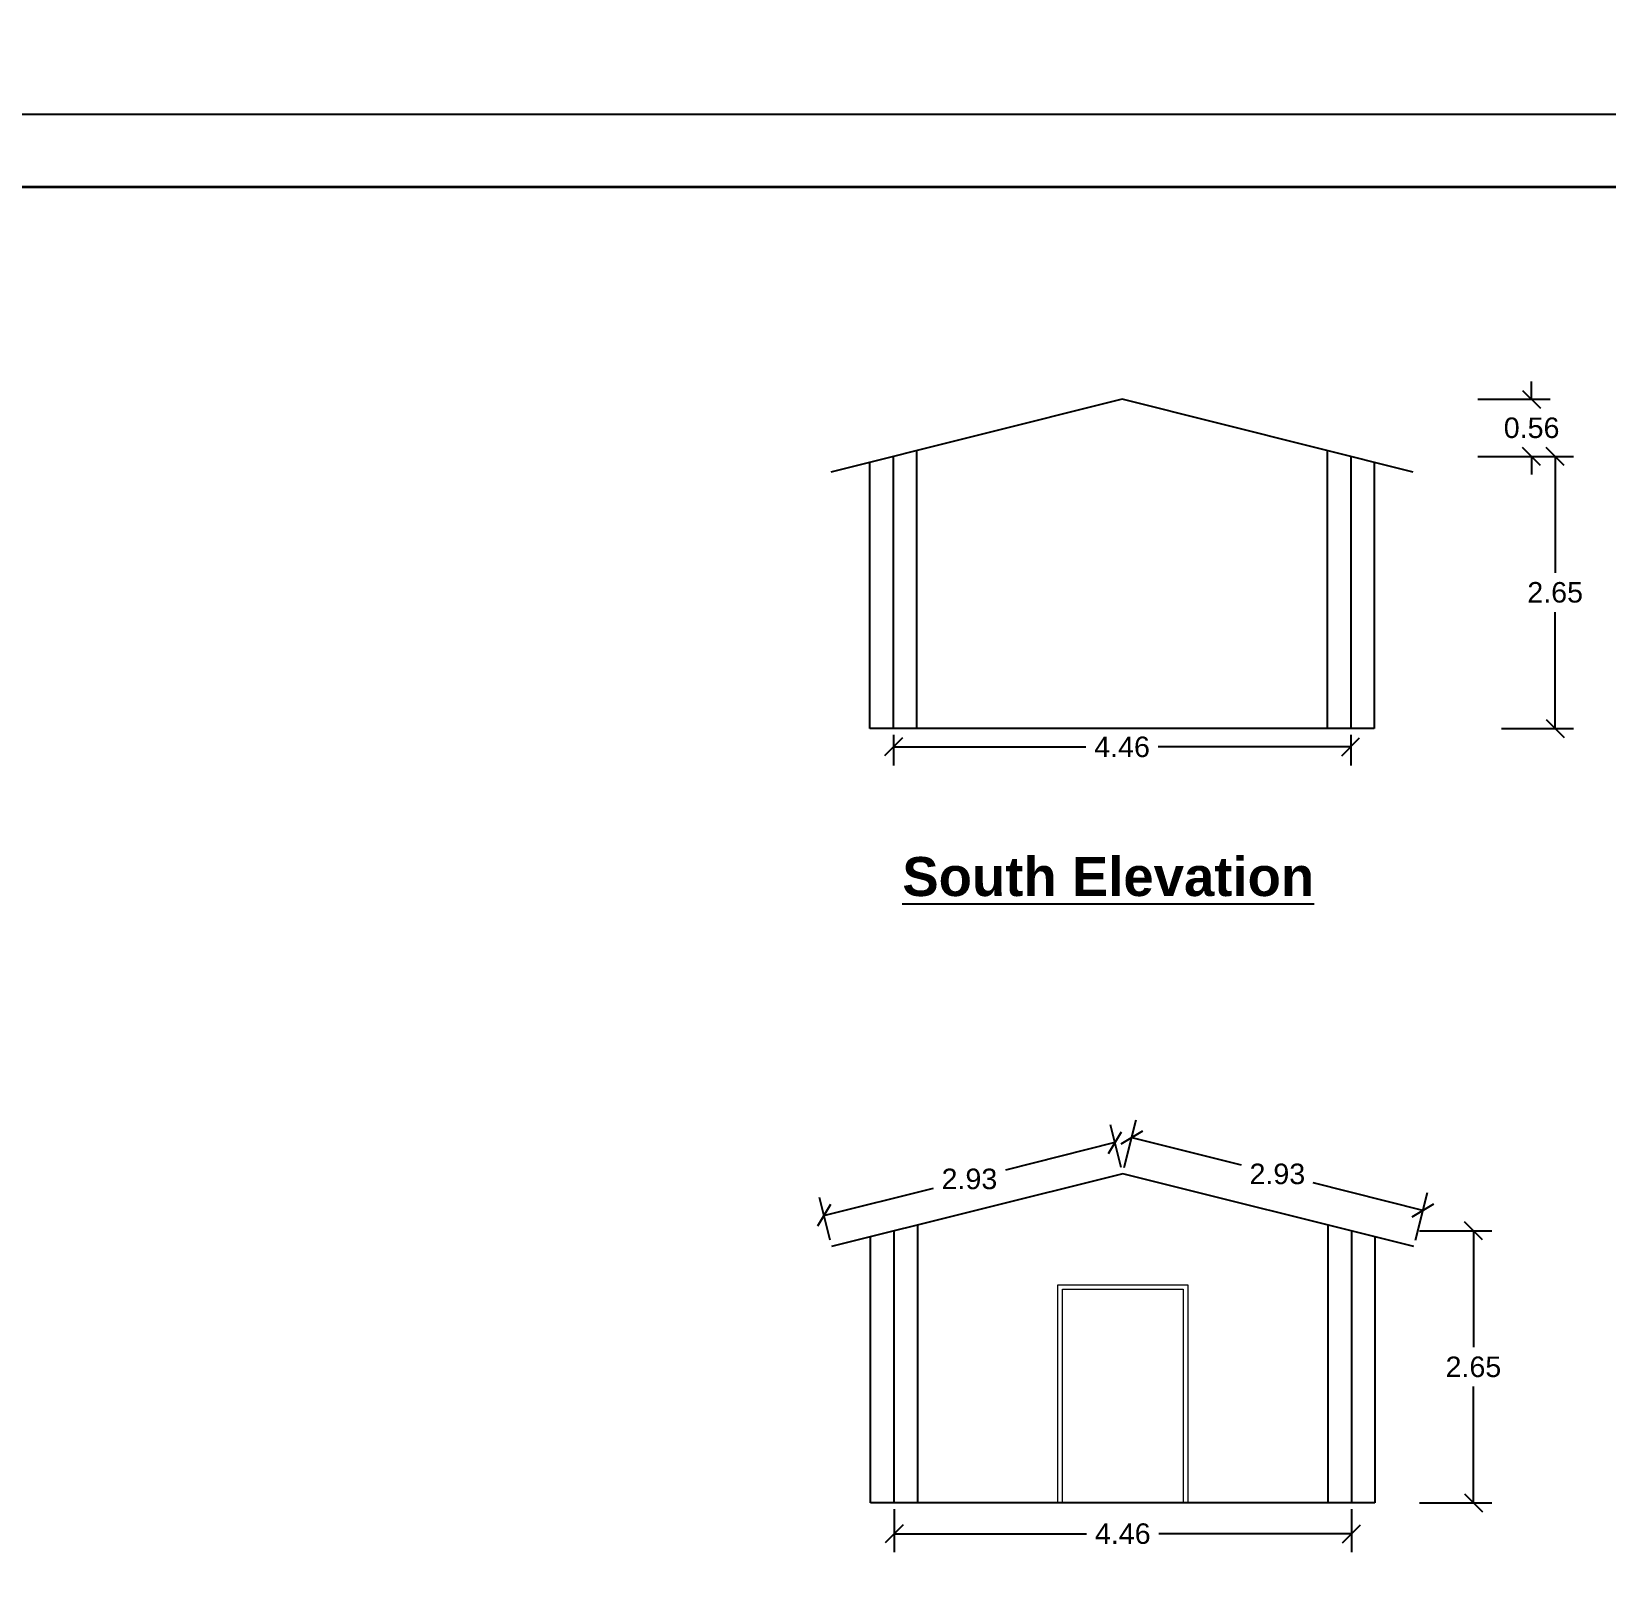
# Model space of a CAD drawing. Header units: metres. Extents: x 428 to 3974, y -4076 to 3914.
# Drawn here: x 1032.14 to 1047.51, y -378.21 to -363.01 of the extents above; entities that cross this region are included whole.
import ezdxf

# ---------------------------------------------------------------- set-up
doc = ezdxf.new("R2010")
doc.units = ezdxf.units.M
doc.header["$MEASUREMENT"] = 0
doc.header["$PDMODE"] = 2
doc.linetypes.add('CONTINOUS', pattern=[0])
for name, color, linetype in [('Dimension', 7, 'Continuous'), ('Frame', 7, 'Continuous'), ('Roof', 221, 'CONTINOUS'), ('trench', 7, 'Continuous'), ('wall', 150, 'Continuous'), ('window', 2, 'Continuous')]:
    doc.layers.add(name, color=color, linetype=linetype)
doc.layers.add('Doors', color=3, linetype='Continuous', lineweight=20)
doc.styles.add('labor camp', font='arial.ttf')
doc.dimstyles.new('1@100', dxfattribs={"dimtxt": 0.2, "dimasz": 0.175, "dimexe": 0.18, "dimexo": 0.0625, "dimgap": 0.09, "dimtad": 0, "dimtih": 1, "dimtoh": 1, "dimzin": 0, "dimdsep": 46, "dimtxsty": 'labor camp', "dimblk": 'OBLIQUE', "dimcen": 0.09, "dimadec": 0, "dimazin": 0, "dimtfac": 1, "dimtofl": 0, "dimtmove": 1, "dimatfit": 3, "dimfxl": 0.525, "dimfxlon": 1, "dimtolj": 1, "dimtzin": 0, "dimarcsym": 0})

# ---------------------------------------------------------------- blocks, each defined once
blk = doc.blocks.new('_Oblique')
at = {"color": 0, "linetype": 'ByBlock', "lineweight": -2}
blk.add_line((-0.5, -0.5), (0.5, 0.5), dxfattribs=at)
blk = doc.blocks.new('*D54')
at = {"layer": 'Defpoints', "color": 0, "transparency": 16777216}
for p in [(1015.589, 3913.543), (1038.861, -4058.267), (1015.589, -4060.857)]:
    blk.add_point(p, dxfattribs=at)
at = {"layer": 'wall', "color": 0, "lineweight": -2, "transparency": 16777216}
for p, q in [((1015.589, -4060.332), (1015.589, -4061.037)), ((1038.861, -4060.332), (1038.861, -4061.037)), ((1015.589, -4060.857), (1026.796, -4060.857)), ((1038.861, -4060.857), (1027.655, -4060.857))]:
    blk.add_line(p, q, dxfattribs=at)
at = {"layer": 'wall', "color": 0, "lineweight": -2, "transparency": 16777216, "xscale": 0.175, "yscale": 0.175, "zscale": 0.175, "rotation": 180}
blk.add_blockref('_Oblique', (1015.589, -4060.857), dxfattribs=at)
at = {"layer": 'wall', "color": 0, "lineweight": -2, "transparency": 16777216, "xscale": 0.175, "yscale": 0.175, "zscale": 0.175}
blk.add_blockref('_Oblique', (1038.861, -4060.857), dxfattribs=at)
at = {"layer": 'wall', "color": 0, "transparency": 16777216, "insert": (1027.225, -4060.857), "char_height": 0.2, "attachment_point": 5, "style": 'labor camp'}
blk.add_mtext('\\A1;23.27', dxfattribs=at)
blk = doc.blocks.new('*D148')
at = {"layer": 'Defpoints', "color": 0, "transparency": 16777216}
for p in [(1045.014, -367.155), (1047.01, -367.155), (1045.244, -369.809)]:
    blk.add_point(p, dxfattribs=at)
at = {"layer": 'window', "color": 0, "lineweight": -2, "transparency": 16777216}
for p, q in [((1046.485, -367.155), (1047.19, -367.155)), ((1047.01, -367.155), (1047.01, -368.29)), ((1047.01, -369.809), (1047.01, -368.674)), ((1046.485, -369.809), (1047.19, -369.809))]:
    blk.add_line(p, q, dxfattribs=at)
at = {"layer": 'window', "color": 0, "lineweight": -2, "transparency": 16777216, "xscale": 0.175, "yscale": 0.175, "zscale": 0.175}
for p, rotation in [((1047.01, -367.155), 90), ((1047.01, -369.809), 270)]:
    blk.add_blockref('_Oblique', p, dxfattribs=dict(at, rotation=rotation))
at = {"layer": 'window', "color": 0, "lineweight": 5, "transparency": 16777216, "insert": (1047.01, -368.482), "char_height": 0.2, "attachment_point": 5, "style": 'labor camp'}
blk.add_mtext('\\A1;2.65', dxfattribs=at)
blk = doc.blocks.new('*D149')
at = {"layer": 'Defpoints', "color": 0, "transparency": 16777216}
for p in [(1040.55, -369.809), (1045.014, -369.809), (1045.014, -369.99)]:
    blk.add_point(p, dxfattribs=at)
at = {"layer": 'window', "color": 0, "lineweight": -2, "transparency": 16777216}
for p, q in [((1040.55, -369.872), (1040.55, -370.17)), ((1045.014, -369.872), (1045.014, -370.17)), ((1040.55, -369.99), (1042.428, -369.99)), ((1045.014, -369.99), (1043.136, -369.99))]:
    blk.add_line(p, q, dxfattribs=at)
at = {"layer": 'window', "color": 0, "lineweight": -2, "transparency": 16777216, "xscale": 0.175, "yscale": 0.175, "zscale": 0.175, "rotation": 180}
blk.add_blockref('_Oblique', (1040.55, -369.99), dxfattribs=at)
at = {"layer": 'window', "color": 0, "lineweight": -2, "transparency": 16777216, "xscale": 0.175, "yscale": 0.175, "zscale": 0.175}
blk.add_blockref('_Oblique', (1045.014, -369.99), dxfattribs=at)
at = {"layer": 'window', "color": 0, "lineweight": 5, "transparency": 16777216, "insert": (1042.782, -369.99), "char_height": 0.2, "attachment_point": 5, "style": 'labor camp'}
blk.add_mtext('\\A1;4.46', dxfattribs=at)
blk = doc.blocks.new('*D173')
at = {"layer": 'Defpoints', "color": 0, "transparency": 16777216}
for p in [(1040.557, -377.368), (1045.021, -377.368), (1045.021, -377.669)]:
    blk.add_point(p, dxfattribs=at)
at = {"layer": 'window', "color": 0, "lineweight": -2, "transparency": 16777216}
for p, q in [((1040.557, -377.43), (1040.557, -377.849)), ((1045.021, -377.43), (1045.021, -377.849)), ((1040.557, -377.669), (1042.435, -377.669)), ((1045.021, -377.669), (1043.142, -377.669))]:
    blk.add_line(p, q, dxfattribs=at)
at = {"layer": 'window', "color": 0, "lineweight": -2, "transparency": 16777216, "xscale": 0.175, "yscale": 0.175, "zscale": 0.175, "rotation": 180}
blk.add_blockref('_Oblique', (1040.557, -377.669), dxfattribs=at)
at = {"layer": 'window', "color": 0, "lineweight": -2, "transparency": 16777216, "xscale": 0.175, "yscale": 0.175, "zscale": 0.175}
blk.add_blockref('_Oblique', (1045.021, -377.669), dxfattribs=at)
at = {"layer": 'window', "color": 0, "lineweight": 5, "transparency": 16777216, "insert": (1042.789, -377.669), "char_height": 0.2, "attachment_point": 5, "style": 'labor camp'}
blk.add_mtext('\\A1;4.46', dxfattribs=at)
blk = doc.blocks.new('*D174')
at = {"layer": 'Defpoints', "color": 0, "transparency": 16777216}
for p in [(1045.021, -374.713), (1045.251, -377.368), (1046.212, -377.368)]:
    blk.add_point(p, dxfattribs=at)
at = {"layer": 'window', "color": 0, "lineweight": -2, "transparency": 16777216}
for p, q in [((1045.687, -374.713), (1046.392, -374.713)), ((1046.212, -374.713), (1046.212, -375.849)), ((1046.212, -377.368), (1046.212, -376.233)), ((1045.687, -377.368), (1046.392, -377.368))]:
    blk.add_line(p, q, dxfattribs=at)
at = {"layer": 'window', "color": 0, "lineweight": -2, "transparency": 16777216, "xscale": 0.175, "yscale": 0.175, "zscale": 0.175}
for p, rotation in [((1046.212, -374.713), 90), ((1046.212, -377.368), 270)]:
    blk.add_blockref('_Oblique', p, dxfattribs=dict(at, rotation=rotation))
at = {"layer": 'window', "color": 0, "lineweight": 5, "transparency": 16777216, "insert": (1046.212, -376.041), "char_height": 0.2, "attachment_point": 5, "style": 'labor camp'}
blk.add_mtext('\\A1;2.65', dxfattribs=at)
blk = doc.blocks.new('*D175')
at = {"layer": 'Defpoints', "color": 0, "transparency": 16777216}
for p in [(1042.782, -366.597), (1042.782, -367.155), (1046.78, -367.155)]:
    blk.add_point(p, dxfattribs=at)
at = {"layer": 'window', "color": 0, "lineweight": -2, "transparency": 16777216}
for p, q in [((1046.78, -366.597), (1046.78, -366.422)), ((1046.255, -366.597), (1046.96, -366.597)), ((1046.255, -367.155), (1046.96, -367.155)), ((1046.78, -367.155), (1046.78, -367.33))]:
    blk.add_line(p, q, dxfattribs=at)
at = {"layer": 'window', "color": 0, "lineweight": -2, "transparency": 16777216, "xscale": 0.175, "yscale": 0.175, "zscale": 0.175}
for p, rotation in [((1046.78, -366.597), 270), ((1046.78, -367.155), 90)]:
    blk.add_blockref('_Oblique', p, dxfattribs=dict(at, rotation=rotation))
at = {"layer": 'window', "color": 0, "lineweight": 5, "transparency": 16777216, "insert": (1046.78, -366.876), "char_height": 0.2, "attachment_point": 5, "style": 'labor camp'}
blk.add_mtext('\\A1;0.56', dxfattribs=at)
blk = doc.blocks.new('*D218')
at = {"layer": 'Defpoints', "color": 0, "transparency": 16777216}
for p in [(1042.789, -374.155), (1045.719, -374.513), (1045.631, -374.866)]:
    blk.add_point(p, dxfattribs=at)
at = {"layer": 'trench', "color": 0, "lineweight": -2, "transparency": 16777216}
for p, q in [((1042.804, -374.095), (1042.921, -373.628)), ((1042.877, -373.802), (1043.946, -374.07)), ((1045.719, -374.513), (1044.649, -374.245)), ((1045.646, -374.805), (1045.763, -374.338))]:
    blk.add_line(p, q, dxfattribs=at)
at = {"layer": 'trench', "color": 0, "lineweight": -2, "transparency": 16777216, "xscale": 0.175, "yscale": 0.175, "zscale": 0.175}
for p, rotation in [((1042.877, -373.802), 165.9637565320649), ((1045.719, -374.513), 345.9637565320649)]:
    blk.add_blockref('_Oblique', p, dxfattribs=dict(at, rotation=rotation))
at = {"layer": 'trench', "color": 0, "transparency": 16777216, "insert": (1044.298, -374.158), "char_height": 0.2, "attachment_point": 5, "style": 'labor camp'}
blk.add_mtext('\\A1;2.93', dxfattribs=at)
blk = doc.blocks.new('*D219')
at = {"layer": 'Defpoints', "color": 0, "transparency": 16777216}
for p in [(1042.789, -374.155), (1039.871, -374.562), (1039.947, -374.866)]:
    blk.add_point(p, dxfattribs=at)
at = {"layer": 'trench', "color": 0, "lineweight": -2, "transparency": 16777216}
for p, q in [((1042.774, -374.095), (1042.669, -373.677)), ((1042.713, -373.851), (1041.643, -374.119)), ((1039.871, -374.562), (1040.94, -374.295)), ((1039.932, -374.805), (1039.827, -374.387))]:
    blk.add_line(p, q, dxfattribs=at)
at = {"layer": 'trench', "color": 0, "lineweight": -2, "transparency": 16777216, "xscale": 0.175, "yscale": 0.175, "zscale": 0.175}
for p, rotation in [((1042.713, -373.851), 14.03624346793184), ((1039.871, -374.562), 194.0362434679319)]:
    blk.add_blockref('_Oblique', p, dxfattribs=dict(at, rotation=rotation))
at = {"layer": 'trench', "color": 0, "transparency": 16777216, "insert": (1041.292, -374.207), "char_height": 0.2, "attachment_point": 5, "style": 'labor camp'}
blk.add_mtext('\\A1;2.93', dxfattribs=at)

msp = doc.modelspace()

# ---------------------------------------------------------------- linework, layer by layer
at = {"layer": 'Defpoints', "color": 3}
msp.add_lwpolyline([(1055.713, -393.516), (1055.713, -363.816), (1013.713, -363.816), (1013.713, -393.516)], close=True, dxfattribs=at)
at = {"layer": 'Doors'}
for p, q in [((1042.154, -377.368), (1042.154, -375.238)), ((1042.154, -375.238), (1043.424, -375.238)), ((1042.199, -377.368), (1042.199, -375.283)), ((1042.199, -375.283), (1043.379, -375.283)), ((1043.379, -375.283), (1043.379, -377.368)), ((1043.424, -375.238), (1043.424, -377.368))]:
    msp.add_line(p, q, dxfattribs=at)
at = {"layer": 'Frame', "color": 6, "linetype": 'Continuous', "lineweight": 35}
msp.add_line((1054.975, -364.528), (1014.513, -364.528), dxfattribs=at)
at = {"layer": 'Roof'}
for p, q in [((1042.782, -366.597), (1039.94, -367.307)), ((1045.624, -367.307), (1042.782, -366.597)), ((1042.789, -374.155), (1039.947, -374.866)), ((1045.631, -374.866), (1042.789, -374.155))]:
    msp.add_line(p, q, dxfattribs=at)
at = {"layer": 'wall'}
for p, q in [((1040.55, -369.809), (1040.55, -367.155)), ((1040.78, -369.809), (1040.78, -367.097)), ((1044.784, -367.097), (1044.784, -369.809)), ((1045.014, -367.155), (1045.014, -369.809)), ((1040.32, -369.809), (1040.32, -367.212)), ((1045.244, -367.212), (1045.244, -369.809)), ((1045.244, -369.809), (1040.32, -369.809)), ((1040.787, -377.368), (1040.787, -374.656)), ((1044.791, -374.656), (1044.791, -377.368)), ((1040.327, -377.368), (1040.327, -374.771)), ((1040.557, -377.368), (1040.557, -374.713)), ((1045.021, -374.713), (1045.021, -377.368)), ((1045.251, -374.771), (1045.251, -377.368)), ((1040.557, -377.368), (1040.557, -374.928)), ((1045.251, -377.368), (1040.327, -377.368)), ((1043.424, -377.368), (1042.154, -377.368))]:
    msp.add_line(p, q, dxfattribs=at)

# ---------------------------------------------------------------- texts
at = {"layer": 'Dimension', "insert": (1040.489, -371.064), "char_height": 0.38096, "width": 4.80819, "attachment_point": 1, "style": 'labor camp'}
msp.add_mtext('{\\fArial|b1|i0|c0|p34;\\L South Elevation}', dxfattribs=at)

# ---------------------------------------------------------------- dimensions: what is measured, and where the dimension line sits
at = {"layer": 'trench'}
for p2, distance, picture, middle in [((1039.947, -374.866), -0.313, '*D219', (1041.292, -374.207)), ((1045.631, -374.866), 0.364, '*D218', (1044.298, -374.158))]:
    dim = msp.add_aligned_dim(p1=(1042.789, -374.155), p2=p2, distance=distance, dimstyle='1@100', dxfattribs=at)
    dim.commit()
    dim.dimension.update_dxf_attribs({"geometry": picture, "text_midpoint": middle})
at = {"layer": 'wall', "color": 0}
dim = msp.add_linear_dim(base=(1015.589, -4060.857), p1=(1038.861, -4058.267), p2=(1015.589, 3913.543), angle=180, dimstyle='1@100', dxfattribs=at)
dim.commit()
dim.dimension.update_dxf_attribs({"geometry": '*D54', "text_midpoint": (1027.225, -4060.857)})
at = {"layer": 'window', "color": 0, "lineweight": 5}
for base, p1, p2, picture, middle in [((1046.78, -367.155), (1042.782, -366.597), (1042.782, -367.155), '*D175', (1046.78, -366.876)), ((1047.01, -367.155), (1045.244, -369.809), (1045.014, -367.155), '*D148', (1047.01, -368.482)), ((1046.212, -377.368), (1045.0206, -374.7133), (1045.2506, -377.368), '*D174', (1046.212, -376.0406))]:
    dim = msp.add_linear_dim(base=base, p1=p1, p2=p2, angle=90, dimstyle='1@100', dxfattribs=at)
    dim.commit()
    dim.dimension.update_dxf_attribs({"geometry": picture, "text_midpoint": middle})
for base, p1, p2, picture, middle in [((1045.014, -369.99), (1040.55, -369.809), (1045.014, -369.809), '*D149', (1042.782, -369.99)), ((1045.021, -377.669), (1040.557, -377.368), (1045.021, -377.368), '*D173', (1042.789, -377.669))]:
    dim = msp.add_linear_dim(base=base, p1=p1, p2=p2, dimstyle='1@100', dxfattribs=at)
    dim.commit()
    dim.dimension.update_dxf_attribs({"geometry": picture, "text_midpoint": middle})

doc.saveas('drawing.dxf')
